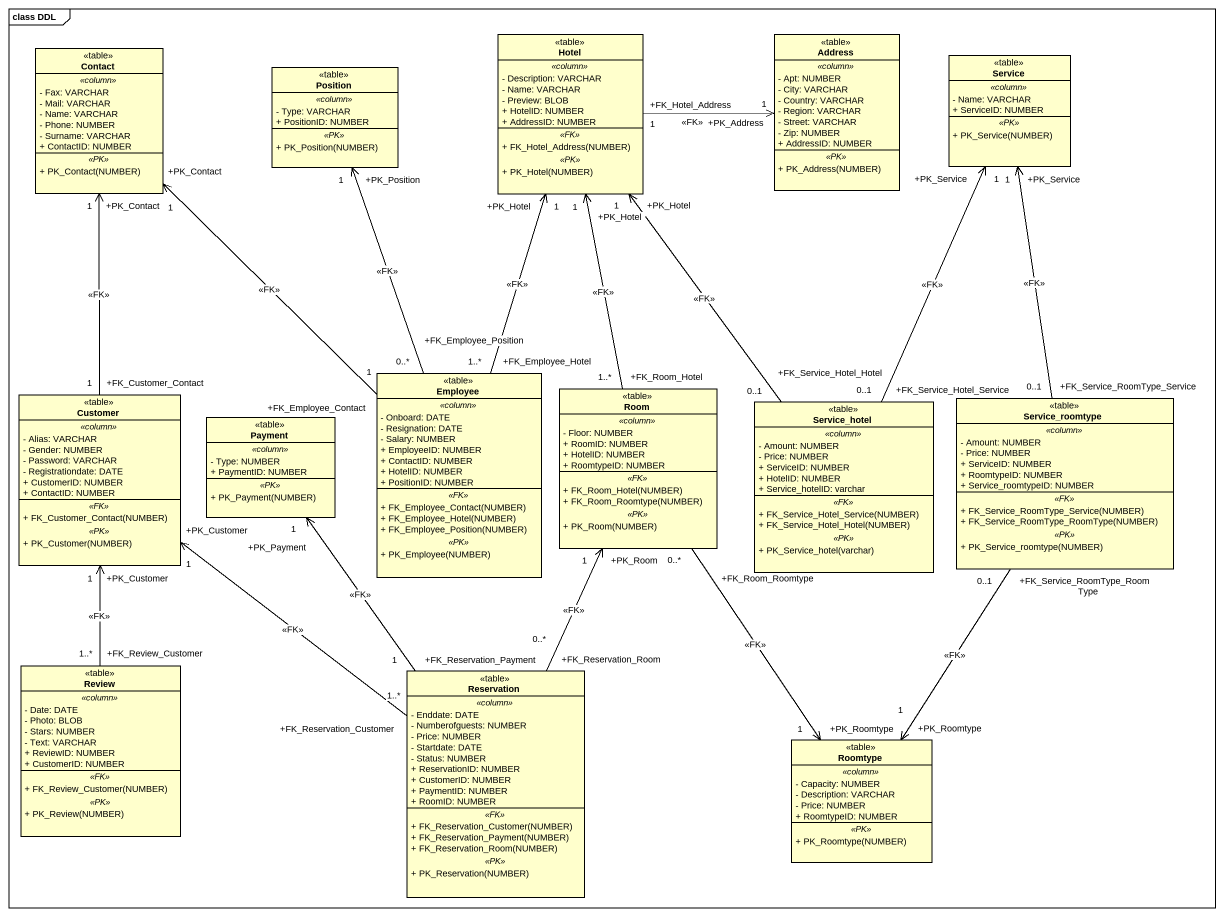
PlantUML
@startuml
mainframe class DDL
hide circle
hide empty members
skinparam classAttributeIconSize 0
class Contact <<table>> {
  .. <<column>> ..
  - Fax: VARCHAR
  - Mail: VARCHAR
  - Name: VARCHAR
  - Phone: NUMBER
  - Surname: VARCHAR
  + ContactID: NUMBER
  .. <<PK>> ..
  + PK_Contact(NUMBER)
}
class Hotel <<table>> {
  .. <<column>> ..
  - Description: VARCHAR
  - Name: VARCHAR
  - Preview: BLOB
  + HotelID: NUMBER
  + AddressID: NUMBER
  .. <<FK>> ..
  + FK_Hotel_Address(NUMBER)
  .. <<PK>> ..
  + PK_Hotel(NUMBER)
}
class Address <<table>> {
  .. <<column>> ..
  - Apt: NUMBER
  - City: VARCHAR
  - Country: VARCHAR
  - Region: VARCHAR
  - Street: VARCHAR
  - Zip: NUMBER
  + AddressID: NUMBER
  .. <<PK>> ..
  + PK_Address(NUMBER)
}
class Position <<table>> {
  .. <<column>> ..
  - Type: VARCHAR
  + PositionID: NUMBER
  .. <<PK>> ..
  + PK_Position(NUMBER)
}
class Service <<table>> {
  .. <<column>> ..
  - Name: VARCHAR
  + ServiceID: NUMBER
  .. <<PK>> ..
  + PK_Service(NUMBER)
}
class Customer <<table>> {
  .. <<column>> ..
  - Alias: VARCHAR
  - Gender: NUMBER
  - Password: VARCHAR
  - Registrationdate: DATE
  + CustomerID: NUMBER
  + ContactID: NUMBER
  .. <<FK>> ..
  + FK_Customer_Contact(NUMBER)
  .. <<PK>> ..
  + PK_Customer(NUMBER)
}
class Employee <<table>> {
  .. <<column>> ..
  - Onboard: DATE
  - Resignation: DATE
  - Salary: NUMBER
  + EmployeeID: NUMBER
  + ContactID: NUMBER
  + HotelID: NUMBER
  + PositionID: NUMBER
  .. <<FK>> ..
  + FK_Employee_Contact(NUMBER)
  + FK_Employee_Hotel(NUMBER)
  + FK_Employee_Position(NUMBER)
  .. <<PK>> ..
  + PK_Employee(NUMBER)
}
class Room <<table>> {
  .. <<column>> ..
  - Floor: NUMBER
  + RoomID: NUMBER
  + HotelID: NUMBER
  + RoomtypeID: NUMBER
  .. <<FK>> ..
  + FK_Room_Hotel(NUMBER)
  + FK_Room_Roomtype(NUMBER)
  .. <<PK>> ..
  + PK_Room(NUMBER)
}
class Service_hotel <<table>> {
  .. <<column>> ..
  - Amount: NUMBER
  - Price: NUMBER
  + ServiceID: NUMBER
  + HotelID: NUMBER
  + Service_hotelID: varchar
  .. <<FK>> ..
  + FK_Service_Hotel_Service(NUMBER)
  + FK_Service_Hotel_Hotel(NUMBER)
  .. <<PK>> ..
  + PK_Service_hotel(varchar)
}
class Service_roomtype <<table>> {
  .. <<column>> ..
  - Amount: NUMBER
  - Price: NUMBER
  + ServiceID: NUMBER
  + RoomtypeID: NUMBER
  + Service_roomtypeID: NUMBER
  .. <<FK>> ..
  + FK_Service_RoomType_Service(NUMBER)
  + FK_Service_RoomType_RoomType(NUMBER)
  .. <<PK>> ..
  + PK_Service_roomtype(NUMBER)
}
class Payment <<table>> {
  .. <<column>> ..
  - Type: NUMBER
  + PaymentID: NUMBER
  .. <<PK>> ..
  + PK_Payment(NUMBER)
}
class Review <<table>> {
  .. <<column>> ..
  - Date: DATE
  - Photo: BLOB
  - Stars: NUMBER
  - Text: VARCHAR
  + ReviewID: NUMBER
  + CustomerID: NUMBER
  .. <<FK>> ..
  + FK_Review_Customer(NUMBER)
  .. <<PK>> ..
  + PK_Review(NUMBER)
}
class Reservation <<table>> {
  .. <<column>> ..
  - Enddate: DATE
  - Numberofguests: NUMBER
  - Price: NUMBER
  - Startdate: DATE
  - Status: NUMBER
  + ReservationID: NUMBER
  + CustomerID: NUMBER
  + PaymentID: NUMBER
  + RoomID: NUMBER
  .. <<FK>> ..
  + FK_Reservation_Customer(NUMBER)
  + FK_Reservation_Payment(NUMBER)
  + FK_Reservation_Room(NUMBER)
  .. <<PK>> ..
  + PK_Reservation(NUMBER)
}
class Roomtype <<table>> {
  .. <<column>> ..
  - Capacity: NUMBER
  - Description: VARCHAR
  - Price: NUMBER
  + RoomtypeID: NUMBER
  .. <<PK>> ..
  + PK_Roomtype(NUMBER)
}
Hotel "+FK_Hotel_Address\n1" -right-> "+PK_Address\n1" Address : <<FK>>
Customer "+FK_Customer_Contact\n1" -up-> "+PK_Contact\n1" Contact : <<FK>>
Employee "+FK_Employee_Contact\n1" -up-> "+PK_Contact\n1" Contact : <<FK>>
Employee "+FK_Employee_Hotel\n1..*" -up-> "+PK_Hotel\n1" Hotel : <<FK>>
Employee "+FK_Employee_Position\n0..*" -up-> "+PK_Position\n1" Position : <<FK>>
Room "+FK_Room_Hotel\n1..*" -up-> "+PK_Hotel\n1" Hotel : <<FK>>
Room "+FK_Room_Roomtype\n0..*" --> "+PK_Roomtype\n1" Roomtype : <<FK>>
Service_hotel "+FK_Service_Hotel_Hotel\n0..1" -up-> "+PK_Hotel\n1" Hotel : <<FK>>
Service_hotel "+FK_Service_Hotel_Service\n0..1" -up-> "+PK_Service\n1" Service : <<FK>>
Service_roomtype "+FK_Service_RoomType_Service\n0..1" -up-> "+PK_Service\n1" Service : <<FK>>
Service_roomtype "+FK_Service_RoomType_RoomType\n0..1" --> "+PK_Roomtype\n1" Roomtype : <<FK>>
Review "+FK_Review_Customer\n1..*" -up-> "+PK_Customer\n1" Customer : <<FK>>
Reservation "+FK_Reservation_Customer\n1..*" -up-> "+PK_Customer\n1" Customer : <<FK>>
Reservation "+FK_Reservation_Room\n0..*" -up-> "+PK_Room\n1" Room : <<FK>>
Reservation "+FK_Reservation_Payment\n1" -up-> "+PK_Payment\n1" Payment : <<FK>>
@enduml
